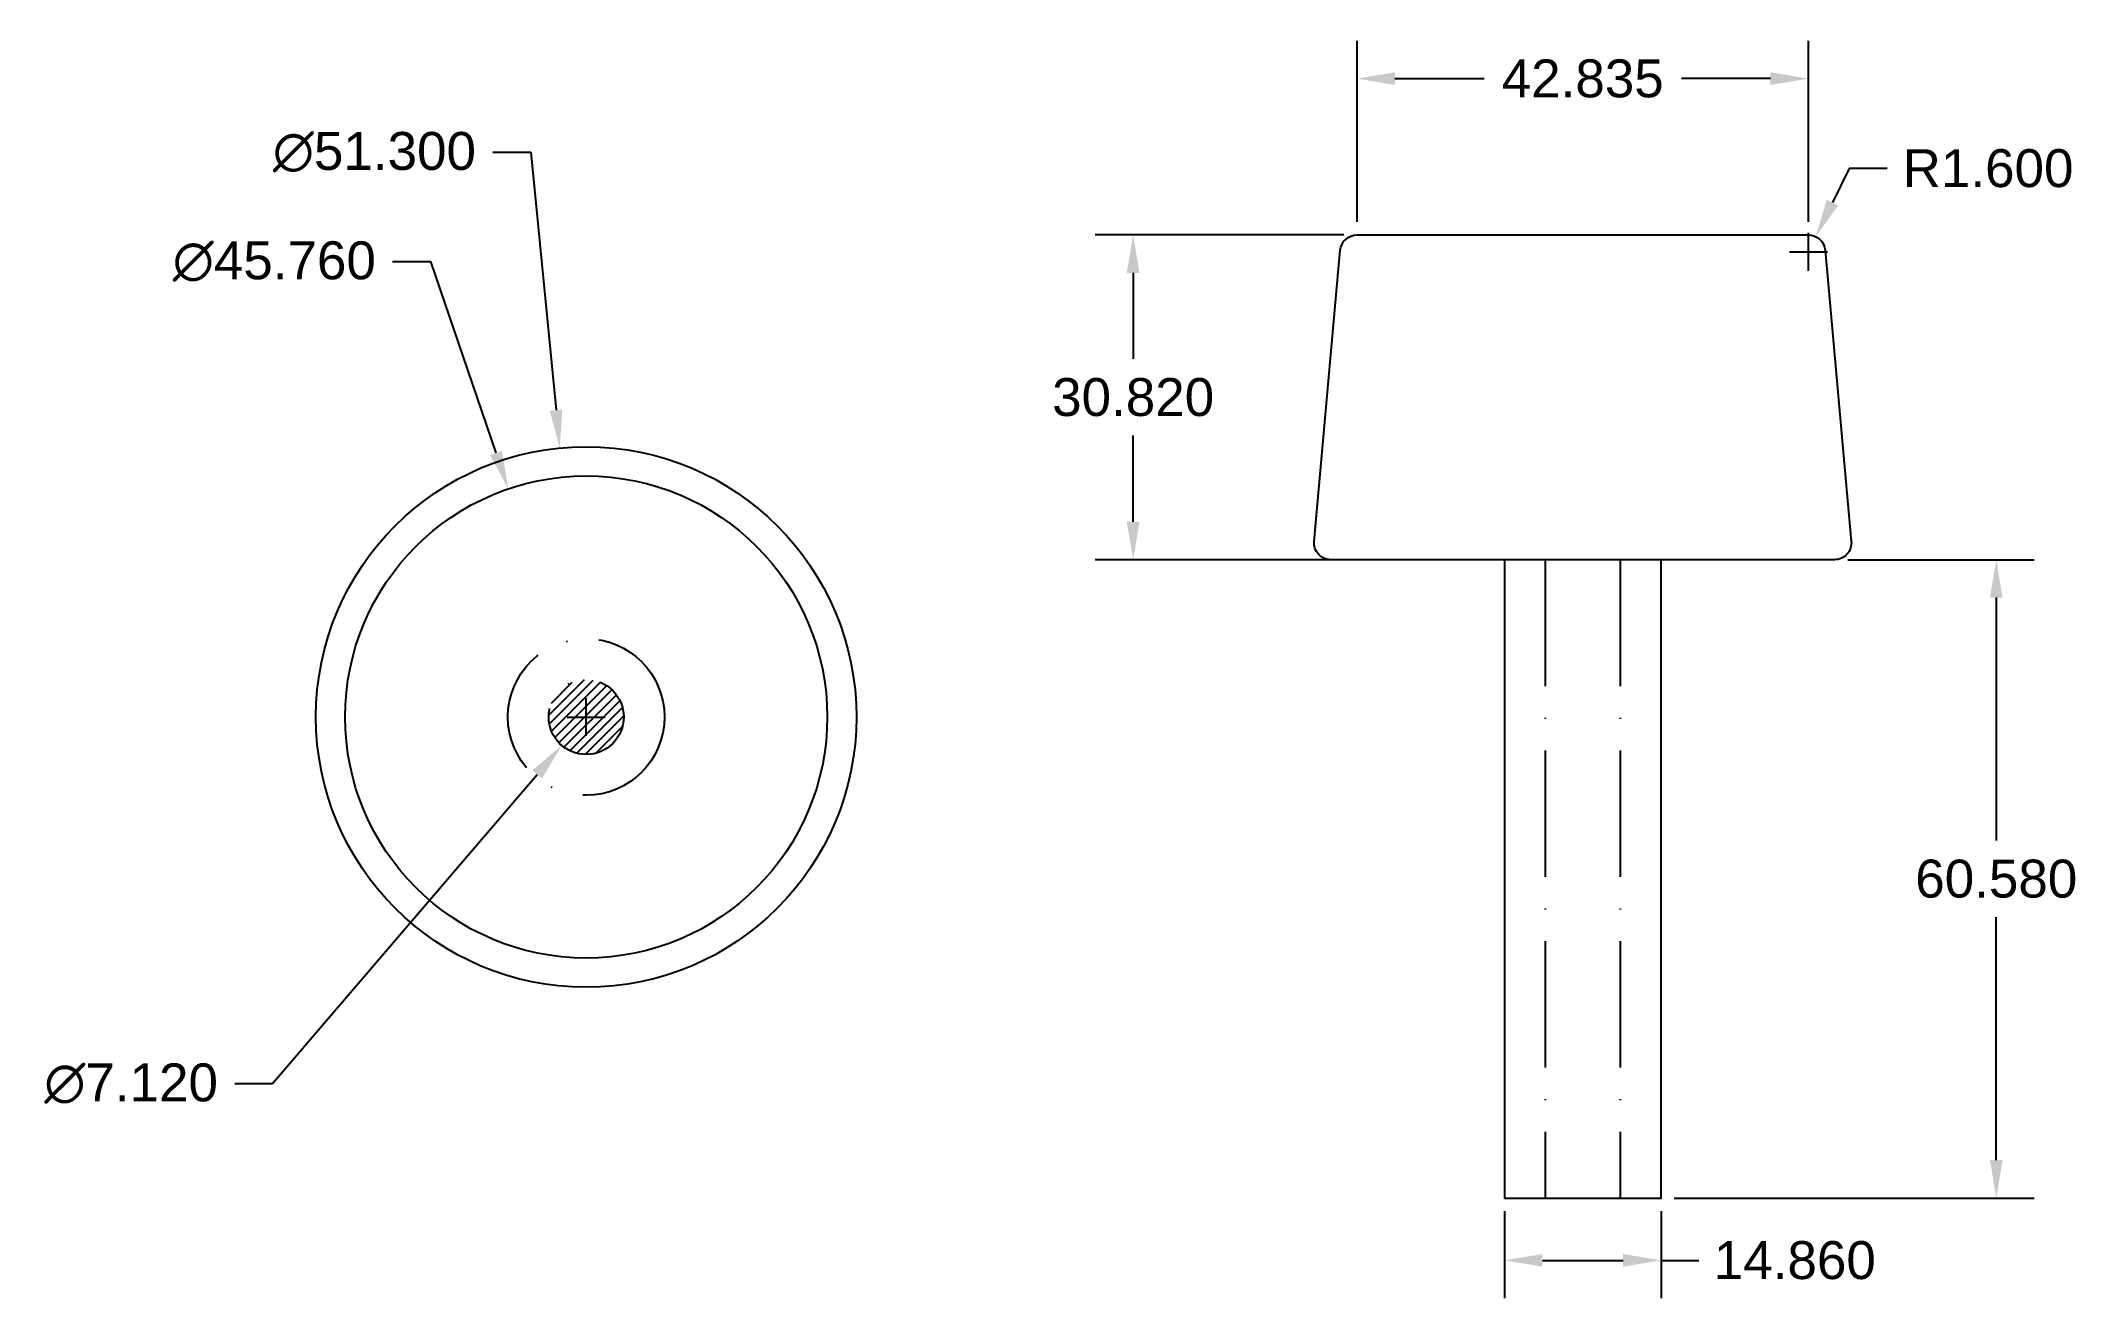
# Model space of a CAD drawing. Header units: millimetres. Extents: x 10 to 203, y 3 to 123.
import ezdxf

# ---------------------------------------------------------------- set-up
doc = ezdxf.new("R2010")
doc.units = ezdxf.units.MM
doc.linetypes.add('ACAD_ISO10W100', pattern=[18, 12, -3, 0, -3])
for name, color, linetype in [('Contur', 4, 'Continuous'), ('Cote', 3, 'Continuous'), ('Hasuri', 5, 'Continuous'), ('Linii Ascunse', 2, 'ACAD_ISO10W100')]:
    doc.layers.add(name, color=color, linetype=linetype)
doc.styles.get("Standard").update_dxf_attribs({"font": 'Arial.ttf'})
doc.dimstyles.get("Standard").update_dxf_attribs({"dimscale": 20, "dimtxt": 0.18, "dimasz": 0.18, "dimexe": 0.18, "dimexo": 0.0625, "dimgap": 0.09, "dimtad": 0, "dimtih": 1, "dimtoh": 1, "dimdec": 3, "dimzin": 0, "dimdsep": 46, "dimtxsty": 'Standard', "dimcen": 0.09, "dimadec": 0, "dimazin": 0, "dimtfac": 1, "dimtdec": 3, "dimtofl": 0, "dimtmove": 0, "dimatfit": 3, "dimfxl": 1, "dimtolj": 1, "dimtzin": 0, "dimarcsym": 0})

# ---------------------------------------------------------------- blocks, each defined once
blk = doc.blocks.new('*D2')
at = {"layer": 'Cote', "color": 0, "lineweight": -2, "transparency": 16777216}
for p, q in [((52.48, 111.92), (56.08, 111.92)), ((56.08, 111.92), (58.49, 87.43)), ((61.35, 56.52), (61.35, 60.12)), ((59.55, 58.32), (63.15, 58.32))]:
    blk.add_line(p, q, dxfattribs=at)
at = {"layer": 'Cote', "color": 0, "transparency": 16777216}
blk.add_solid([(59.08, 87.49), (57.89, 87.37), (58.84, 83.85)], dxfattribs=at)
at = {"layer": 'Defpoints', "color": 0, "transparency": 16777216}
for p in [(58.84, 83.85), (63.86, 32.8)]:
    blk.add_point(p, dxfattribs=at)
at = {"layer": 'Cote', "color": 0, "transparency": 16777216, "insert": (41.25, 111.92), "char_height": 3.6, "attachment_point": 5}
blk.add_mtext('\\A1;∅51.300', dxfattribs=at)
blk = doc.blocks.new('*D3')
at = {"layer": 'Cote', "color": 0, "lineweight": -2, "transparency": 16777216}
for p, q in [((42.98, 101.54), (46.58, 101.54)), ((46.58, 101.54), (52.78, 83.38)), ((61.35, 56.52), (61.35, 60.12)), ((59.55, 58.32), (63.15, 58.32))]:
    blk.add_line(p, q, dxfattribs=at)
at = {"layer": 'Cote', "color": 0, "transparency": 16777216}
blk.add_solid([(53.35, 83.57), (52.22, 83.19), (53.95, 79.97)], dxfattribs=at)
at = {"layer": 'Defpoints', "color": 0, "transparency": 16777216}
for p in [(53.95, 79.97), (68.75, 36.67)]:
    blk.add_point(p, dxfattribs=at)
at = {"layer": 'Cote', "color": 0, "transparency": 16777216, "insert": (31.75, 101.54), "char_height": 3.6, "attachment_point": 5}
blk.add_mtext('\\A1;∅45.760', dxfattribs=at)
blk = doc.blocks.new('*D4')
at = {"layer": 'Cote', "color": 0, "lineweight": -2, "transparency": 16777216}
for p, q in [((61.35, 56.52), (61.35, 60.12)), ((59.55, 58.32), (63.15, 58.32)), ((31.59, 23.53), (56.69, 52.88)), ((27.99, 23.53), (31.59, 23.53))]:
    blk.add_line(p, q, dxfattribs=at)
at = {"layer": 'Cote', "color": 0, "transparency": 16777216}
blk.add_solid([(56.24, 53.27), (57.15, 52.49), (59.03, 55.62)], dxfattribs=at)
at = {"layer": 'Defpoints', "color": 0, "transparency": 16777216}
for p in [(63.66, 61.03), (59.03, 55.62)]:
    blk.add_point(p, dxfattribs=at)
at = {"layer": 'Cote', "color": 0, "transparency": 16777216, "insert": (18.16, 23.53), "char_height": 3.6, "attachment_point": 5}
blk.add_mtext('\\A1;∅7.120', dxfattribs=at)
blk = doc.blocks.new('*D5')
at = {"layer": 'Cote', "color": 0, "lineweight": -2, "transparency": 16777216}
for p, q in [((134.51, 105.32), (134.51, 122.5)), ((177.35, 105.32), (177.35, 122.5)), ((138.11, 118.9), (146.57, 118.9)), ((173.75, 118.9), (165.29, 118.9))]:
    blk.add_line(p, q, dxfattribs=at)
at = {"layer": 'Cote', "color": 0, "transparency": 16777216}
for points in [[(138.11, 119.5), (138.11, 118.3), (134.51, 118.9)], [(173.75, 119.5), (173.75, 118.3), (177.35, 118.9)]]:
    blk.add_solid(points, dxfattribs=at)
at = {"layer": 'Defpoints', "color": 0, "transparency": 16777216}
for p in [(177.35, 118.9), (134.51, 104.07), (177.35, 104.07)]:
    blk.add_point(p, dxfattribs=at)
at = {"layer": 'Cote', "color": 0, "transparency": 16777216, "insert": (155.93, 118.9), "char_height": 3.6, "attachment_point": 5}
blk.add_mtext('\\A1;42.835', dxfattribs=at)
blk = doc.blocks.new('*D6')
at = {"layer": 'Cote', "color": 0, "lineweight": -2, "transparency": 16777216}
for p, q in [((181.21, 110.38), (179.63, 107.14)), ((184.81, 110.38), (181.21, 110.38)), ((175.55, 102.47), (179.15, 102.47)), ((177.35, 100.67), (177.35, 104.27))]:
    blk.add_line(p, q, dxfattribs=at)
at = {"layer": 'Cote', "color": 0, "transparency": 16777216}
blk.add_solid([(179.09, 107.4), (180.17, 106.88), (178.05, 103.91)], dxfattribs=at)
at = {"layer": 'Defpoints', "color": 0, "transparency": 16777216}
for p in [(177.35, 102.47), (178.05, 103.91)]:
    blk.add_point(p, dxfattribs=at)
at = {"layer": 'Cote', "color": 0, "transparency": 16777216, "insert": (194.4, 110.38), "char_height": 3.6, "attachment_point": 5}
blk.add_mtext('\\A1;R1.600', dxfattribs=at)
blk = doc.blocks.new('*D7')
at = {"layer": 'Cote', "color": 0, "lineweight": -2, "transparency": 16777216}
for p, q in [((133.26, 104.07), (109.66, 104.07)), ((113.26, 100.47), (113.26, 92.3)), ((113.26, 76.85), (113.26, 85.02)), ((133.26, 73.25), (109.66, 73.25))]:
    blk.add_line(p, q, dxfattribs=at)
at = {"layer": 'Cote', "color": 0, "transparency": 16777216}
for points in [[(112.66, 100.47), (113.86, 100.47), (113.26, 104.07)], [(112.66, 76.85), (113.86, 76.85), (113.26, 73.25)]]:
    blk.add_solid(points, dxfattribs=at)
at = {"layer": 'Defpoints', "color": 0, "transparency": 16777216}
for p in [(134.51, 104.07), (113.26, 73.25), (134.51, 73.25)]:
    blk.add_point(p, dxfattribs=at)
at = {"layer": 'Cote', "color": 0, "transparency": 16777216, "insert": (113.26, 88.66), "char_height": 3.6, "attachment_point": 5}
blk.add_mtext('\\A1;30.820', dxfattribs=at)
blk = doc.blocks.new('*D8')
at = {"layer": 'Cote', "color": 0, "lineweight": -2, "transparency": 16777216}
for p, q in [((181.08, 73.25), (198.78, 73.25)), ((195.18, 69.65), (195.18, 46.6)), ((195.18, 16.27), (195.18, 39.32)), ((164.61, 12.67), (198.78, 12.67))]:
    blk.add_line(p, q, dxfattribs=at)
at = {"layer": 'Cote', "color": 0, "transparency": 16777216}
for points in [[(194.58, 69.65), (195.78, 69.65), (195.18, 73.25)], [(194.58, 16.27), (195.78, 16.27), (195.18, 12.67)]]:
    blk.add_solid(points, dxfattribs=at)
at = {"layer": 'Defpoints', "color": 0, "transparency": 16777216}
for p in [(179.83, 73.25), (195.18, 73.25), (163.36, 12.67)]:
    blk.add_point(p, dxfattribs=at)
at = {"layer": 'Cote', "color": 0, "transparency": 16777216, "insert": (195.18, 42.96), "char_height": 3.6, "attachment_point": 5}
blk.add_mtext('\\A1;60.580', dxfattribs=at)
blk = doc.blocks.new('*D9')
at = {"layer": 'Cote', "color": 0, "lineweight": -2, "transparency": 16777216}
for p, q in [((148.5, 11.42), (148.5, 3.16)), ((163.36, 11.42), (163.36, 3.16)), ((152.1, 6.76), (159.76, 6.76)), ((163.36, 6.76), (166.96, 6.76))]:
    blk.add_line(p, q, dxfattribs=at)
at = {"layer": 'Cote', "color": 0, "transparency": 16777216}
for points in [[(152.1, 7.36), (152.1, 6.16), (148.5, 6.76)], [(159.76, 7.36), (159.76, 6.16), (163.36, 6.76)]]:
    blk.add_solid(points, dxfattribs=at)
at = {"layer": 'Defpoints', "color": 0, "transparency": 16777216}
for p in [(148.5, 12.67), (163.36, 12.67), (163.36, 6.76)]:
    blk.add_point(p, dxfattribs=at)
at = {"layer": 'Cote', "color": 0, "transparency": 16777216, "insert": (176.06, 6.76), "char_height": 3.6, "attachment_point": 5}
blk.add_mtext('\\A1;14.860', dxfattribs=at)

msp = doc.modelspace()

# ---------------------------------------------------------------- hatches: boundary and pattern name
at = {"layer": 'Hasuri'}
h = msp.add_hatch(dxfattribs=at)
h.set_pattern_fill('ANSI31', color=256, scale=0.2)
h.set_pattern_definition([(45, (-17.476, 11.0682), (-0.449013, 0.449013), [])])
h.paths.add_polyline_path([(57.7876, 58.3222, 1), (64.9076, 58.3222, 1)])

# ---------------------------------------------------------------- linework, layer by layer
at = {"layer": 'Contur'}
msp.add_lwpolyline([(132.0305, 73.2482, -0.44071775), (130.4369, 74.9914), (132.9193, 102.6114, -0.38819696), (134.5128, 104.0682), (177.3476, 104.0682, -0.38819696), (178.9411, 102.6114), (181.4235, 74.9914, -0.44071775), (179.8299, 73.2482), (132.0305, 73.2482)], format="xyb", dxfattribs=at)
for points in [[(148.5002, 73.2482), (148.5002, 12.6682)], [(148.5002, 12.6682), (163.3602, 12.6682), (163.3602, 73.2482)]]:
    msp.add_lwpolyline(points, dxfattribs=at)
for radius in [25.65, 22.88]:
    msp.add_circle((61.3476, 58.3222), radius, dxfattribs=at)
at = {"layer": 'Linii Ascunse'}
for points in [[(152.3702, 73.2482), (152.3702, 12.6682)], [(159.4902, 73.2482), (159.4902, 12.6682)]]:
    msp.add_lwpolyline(points, dxfattribs=at)
for radius in [7.43, 3.56]:
    msp.add_circle((61.3476, 58.3222), radius, dxfattribs=at)

# ---------------------------------------------------------------- dimensions: what is measured, and where the dimension line sits
at = {"layer": 'Cote'}
for base, p1, p2, picture, middle in [((177.3476, 118.9001), (134.5128, 104.0682), (177.3476, 104.0682), '*D5', (155.9302, 118.9001)), ((163.3602, 6.7591), (148.5002, 12.6682), (163.3602, 12.6682), '*D9', (176.0572, 6.7591))]:
    dim = msp.add_linear_dim(base=base, p1=p1, p2=p2, dimstyle='Standard', dxfattribs=at)
    dim.commit()
    dim.dimension.update_dxf_attribs({"geometry": picture, "text_midpoint": middle})
for p1, p2, picture, middle in [((63.857, 32.7953), (58.8381, 83.8492), '*D2', (41.2537, 111.9207)), ((68.7473, 36.6719), (53.9478, 79.9726), '*D3', (31.7506, 101.5427)), ((63.6613, 61.0278), (59.0338, 55.6166), '*D4', (18.1647, 23.5264))]:
    dim = msp.add_diameter_dim_2p(p1=p1, p2=p2, dimstyle='Standard', dxfattribs=at)
    dim.commit()
    dim.dimension.update_dxf_attribs({"geometry": picture, "text_midpoint": middle, "dimtype": 163})
dim = msp.add_radius_dim(center=(177.3476, 102.4682), mpoint=(178.0496, 103.9059), dimstyle='Standard', dxfattribs=at)
dim.commit()
dim.dimension.update_dxf_attribs({"geometry": '*D6', "text_midpoint": (194.3994, 110.3758)})
dim = msp.add_linear_dim(base=(113.2568, 73.2482), p1=(134.5128, 104.0682), p2=(134.5128, 73.2482), angle=90, dimstyle='Standard', dxfattribs=at)
dim.commit()
dim.dimension.update_dxf_attribs({"geometry": '*D7', "text_midpoint": (113.2568, 88.6582), "dimtype": 160})
dim = msp.add_linear_dim(base=(195.1846, 73.2482), p1=(163.3602, 12.6682), p2=(179.8299, 73.2482), angle=90, dimstyle='Standard', dxfattribs=at)
dim.commit()
dim.dimension.update_dxf_attribs({"geometry": '*D8', "text_midpoint": (195.1846, 42.9582)})

doc.saveas('drawing.dxf')
